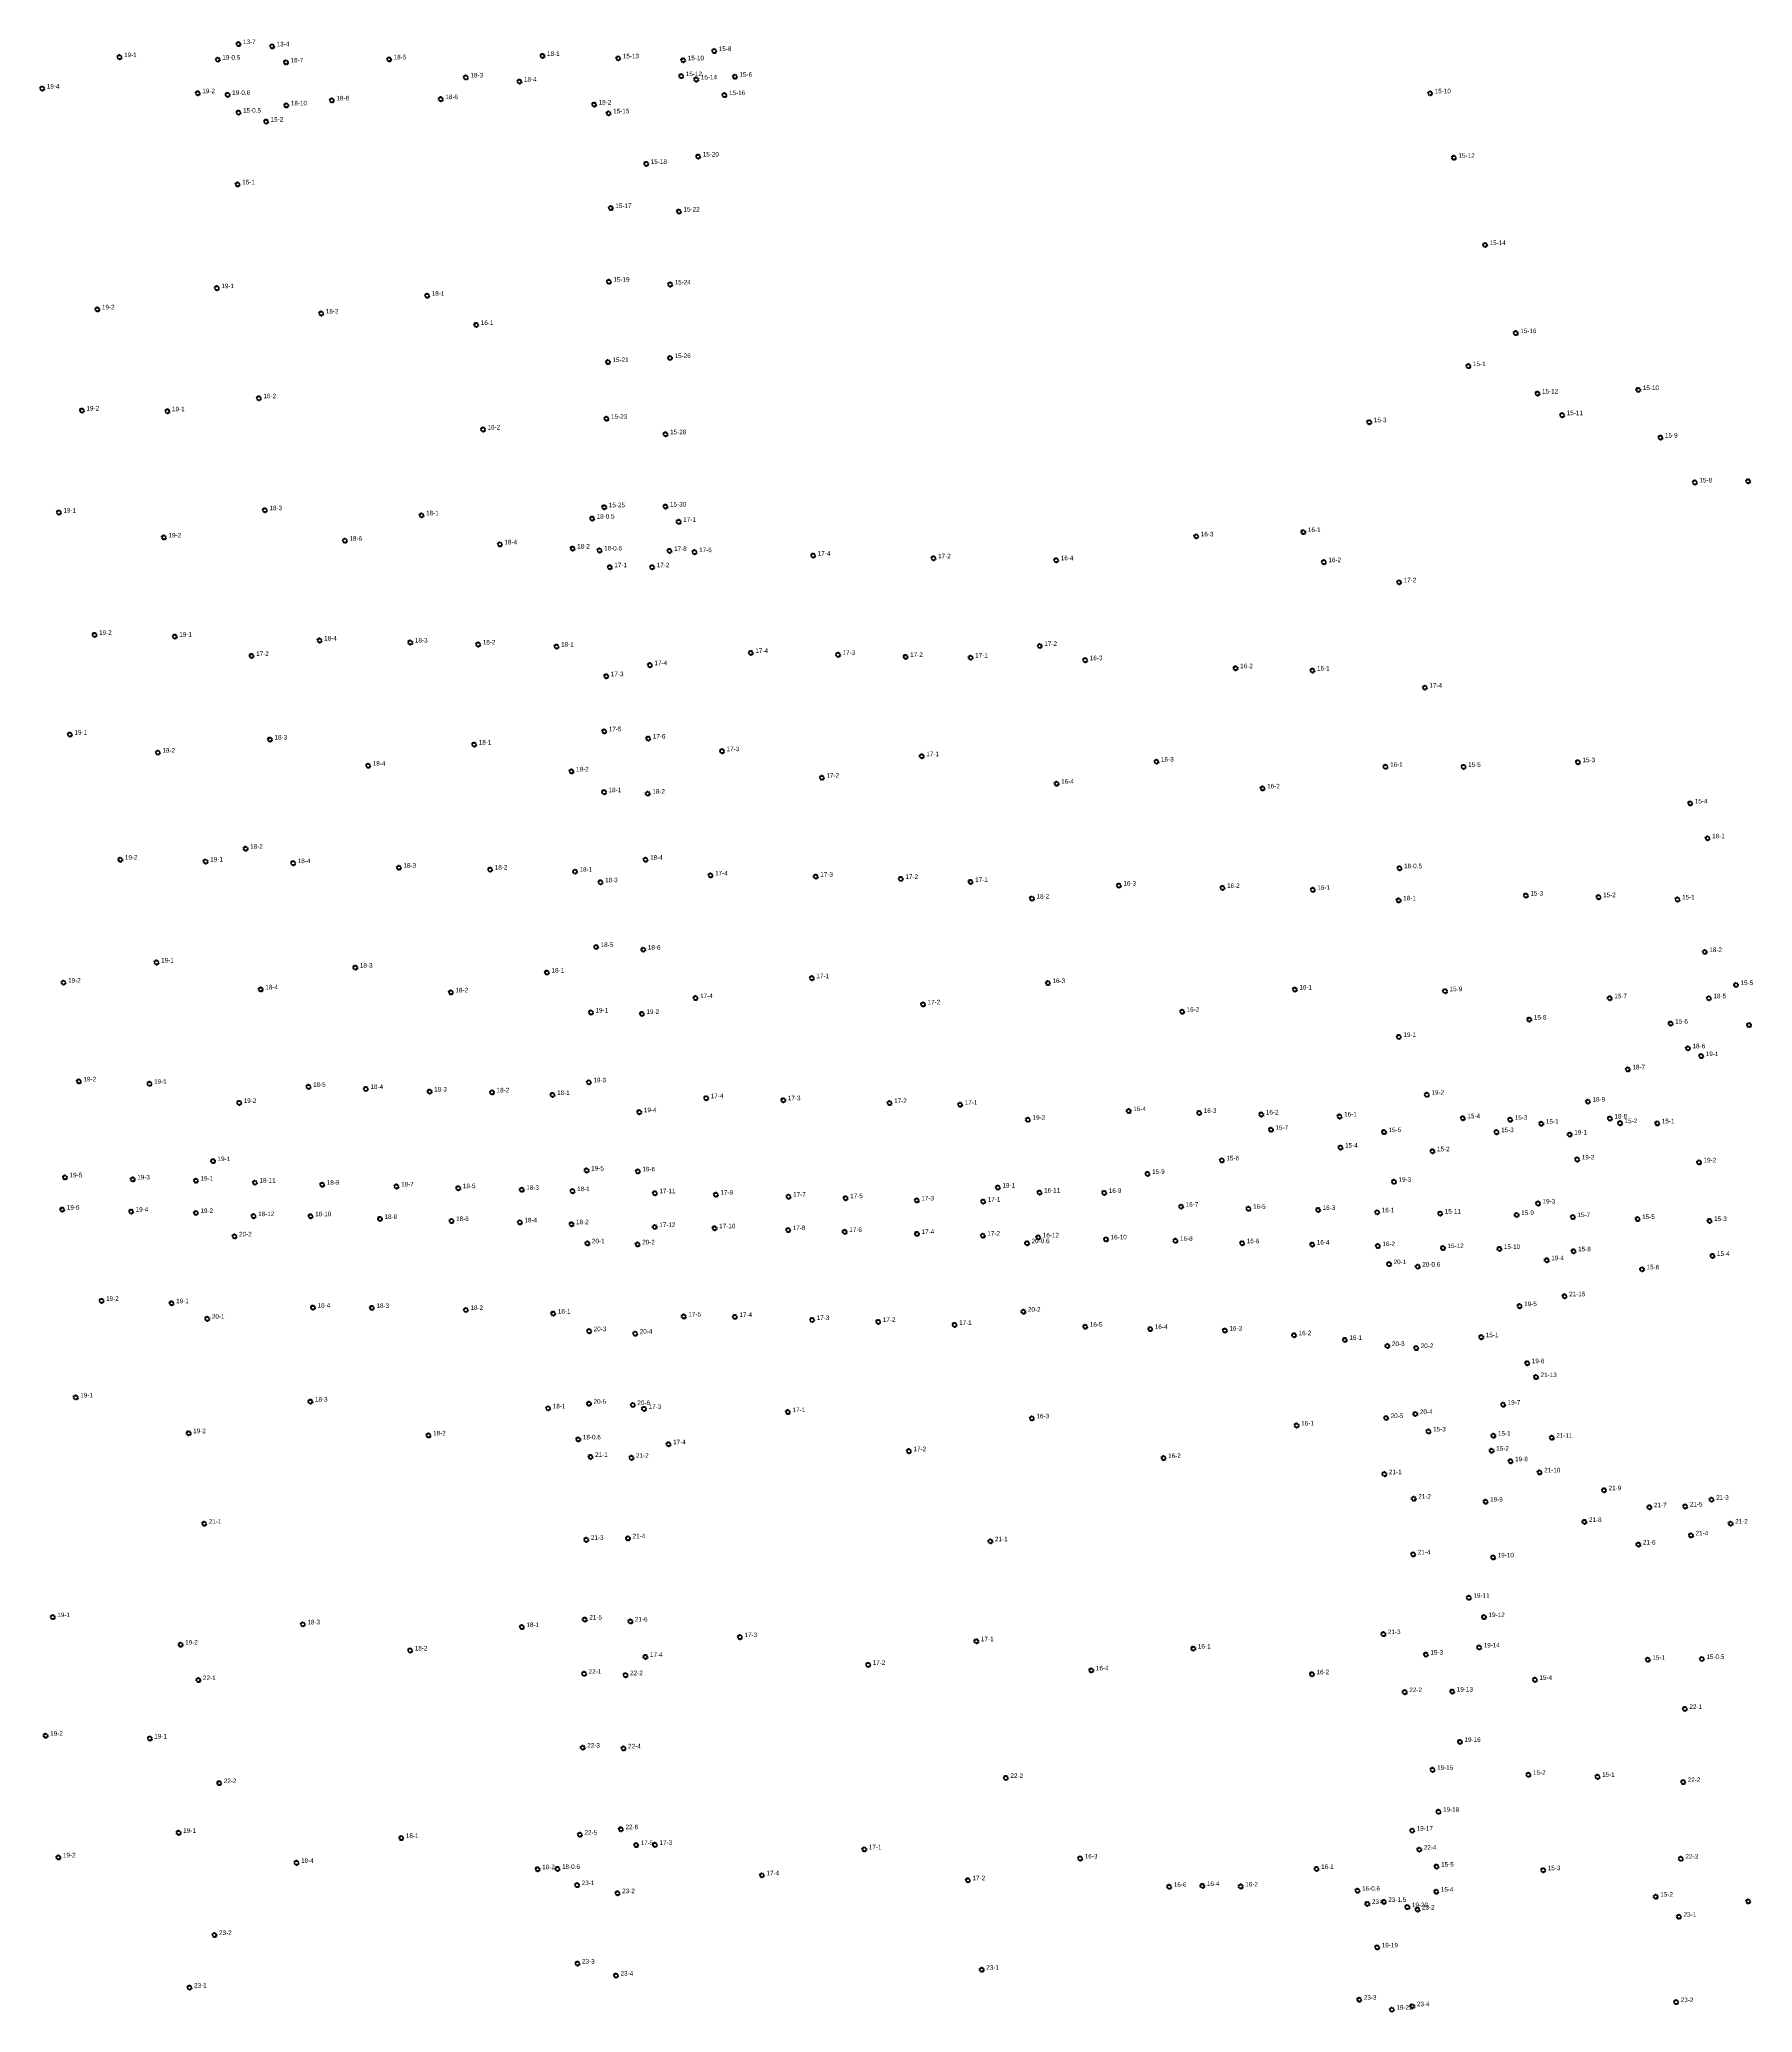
# Model space of a CAD drawing. Header units: inches. Extents: x 486468 to 494393, y 5455952 to 5461583.
# Drawn here: x 489155 to 489904, y 5456909 to 5457772 of the extents above; entities that cross this region are included whole.
import ezdxf

# ---------------------------------------------------------------- set-up
doc = ezdxf.new("R2010")
doc.units = ezdxf.units.IN
doc.header["$MEASUREMENT"] = 0
doc.layers.add('StreetLightingPoles', color=10, linetype='Continuous')

# ---------------------------------------------------------------- blocks, each defined once
blk = doc.blocks.new('Light')
at = {"color": 255}
for p, q in [((-0.71, 0.23), (-1.19, 0.39)), ((-0.44, 0.61), (-0.73, 1.01)), ((0, 0.75), (0, 1.25)), ((0.44, 0.61), (0.73, 1.01)), ((0.71, 0.23), (1.19, 0.39)), ((-0.71, -0.23), (-1.19, -0.39)), ((-0.44, -0.61), (-0.73, -1.01)), ((0, -0.75), (0, -1.25)), ((0.44, -0.61), (0.73, -1.01)), ((0.71, -0.23), (1.19, -0.39))]:
    blk.add_line(p, q, dxfattribs=at)
blk.add_circle((0, 0), 0.75, dxfattribs=at)

msp = doc.modelspace()

# ---------------------------------------------------------------- block references
at = {"layer": 'StreetLightingPoles'}
for p in [(489190.306, 5457764.136), (489233.275, 5457763.043), (489242.302, 5457769.845), (489257.035, 5457768.855), (489308.166, 5457763.162), (489375.213, 5457764.694), (489408.359, 5457763.616), (489436.76, 5457762.77), (489450.273, 5457766.812), (489263.108, 5457761.832), (489341.738, 5457755.257), (489435.909, 5457755.841), (489442.471, 5457754.373), (489459.348, 5457755.586), (489156.522, 5457750.415), (489224.525, 5457748.364), (489237.586, 5457747.646), (489330.747, 5457745.77), (489365.139, 5457753.445), (489454.776, 5457747.536), (489763.266, 5457748.319), (489242.34, 5457739.876), (489263.239, 5457743.047), (489283.158, 5457745.219), (489397.807, 5457743.402), (489404.123, 5457739.568), (489254.4, 5457735.949), (489443.277, 5457720.671), (489773.676, 5457720.138), (489420.589, 5457717.48), (489241.954, 5457708.505), (489405.082, 5457698.17), (489434.885, 5457696.62), (489787.294, 5457681.993), (489232.873, 5457663.128), (489324.805, 5457659.805), (489404.248, 5457665.94), (489431.037, 5457664.733), (489180.639, 5457653.844), (489278.529, 5457652.058), (489346.278, 5457647.042), (489800.682, 5457643.468), (489403.86, 5457630.829), (489430.977, 5457632.587), (489780.008, 5457629.035), (489810.196, 5457617.048), (489854.283, 5457618.614), (489173.891, 5457609.615), (489211.268, 5457609.284), (489251.214, 5457614.972), (489820.999, 5457607.588), (489349.245, 5457601.328), (489403.195, 5457606.017), (489429.011, 5457599.256), (489736.689, 5457604.523), (489863.946, 5457597.805), (489879.013, 5457578.155), (489902.291, 5457578.709), (489163.797, 5457565.02), (489253.868, 5457566.026), (489402.26, 5457567.347), (489428.976, 5457567.634), (489322.383, 5457563.788), (489396.909, 5457562.382), (489434.769, 5457560.956), (489707.851, 5457556.482), (489209.748, 5457554.127), (489288.813, 5457552.701), (489356.578, 5457551.106), (489388.38, 5457549.275), (489400.158, 5457548.425), (489430.756, 5457548.229), (489441.696, 5457547.696), (489661.029, 5457554.623), (489404.638, 5457541.085), (489423.19, 5457541.085), (489493.587, 5457546.193), (489546.156, 5457545.012), (489599.804, 5457544.16), (489716.814, 5457543.315), (489749.717, 5457534.5), (489179.395, 5457511.525), (489214.475, 5457510.766), (489277.797, 5457509.067), (489317.461, 5457508.184), (489347.121, 5457507.32), (489381.378, 5457506.402), (489592.62, 5457506.667), (489248.059, 5457502.317), (489422.201, 5457498.28), (489466.281, 5457503.633), (489504.445, 5457502.809), (489533.979, 5457501.903), (489562.407, 5457501.567), (489612.485, 5457500.463), (489678.262, 5457496.932), (489711.834, 5457495.901), (489403.123, 5457493.448), (489760.994, 5457488.436), (489168.626, 5457467.933), (489256.091, 5457465.759), (489345.369, 5457463.558), (489402.226, 5457469.323), (489421.481, 5457466.166), (489207.065, 5457460.02), (489299.042, 5457454.303), (489453.721, 5457460.677), (489541.012, 5457458.465), (489643.626, 5457456.096), (489743.765, 5457453.841), (489777.88, 5457453.814), (489827.894, 5457455.85), (489387.887, 5457451.819), (489497.349, 5457449.067), (489599.995, 5457446.452), (489690.039, 5457444.384), (489402.129, 5457442.741), (489421.237, 5457442.09), (489877.004, 5457437.822), (489245.466, 5457418.005), (489884.571, 5457422.567), (489190.669, 5457413.218), (489227.987, 5457412.421), (489266.259, 5457411.709), (489312.474, 5457409.714), (489420.27, 5457413.215), (489749.884, 5457409.484), (489352.379, 5457408.875), (489389.455, 5457407.987), (489400.603, 5457403.344), (489448.702, 5457406.341), (489494.684, 5457405.832), (489531.905, 5457404.796), (489562.396, 5457403.503), (489627.214, 5457401.901), (489672.497, 5457400.871), (489589.232, 5457396.238), (489711.972, 5457400.049), (489749.509, 5457395.423), (489805.115, 5457397.548), (489836.913, 5457396.839), (489871.429, 5457395.825), (489398.655, 5457375.041), (489206.515, 5457368.27), (489293.419, 5457366.028), (489419.31, 5457373.894), (489883.33, 5457372.854), (489165.819, 5457359.449), (489377.183, 5457363.842), (489492.956, 5457361.42), (489596.202, 5457359.292), (489896.986, 5457358.436), (489252.041, 5457356.51), (489335.204, 5457355.201), (489442.126, 5457352.706), (489541.601, 5457349.942), (489704.114, 5457356.446), (489769.787, 5457355.72), (489841.787, 5457352.617), (489885.128, 5457352.615), (489396.441, 5457346.407), (489418.687, 5457345.785), (489654.844, 5457346.734), (489806.643, 5457343.299), (489868.429, 5457341.57), (489902.684, 5457340.914), (489749.62, 5457335.716), (489875.992, 5457330.751), (489881.786, 5457327.343), (489172.564, 5457316.264), (489203.435, 5457315.234), (489395.494, 5457315.873), (489849.691, 5457321.536), (489242.617, 5457306.892), (489272.963, 5457313.901), (489297.999, 5457312.98), (489325.901, 5457311.838), (489353.182, 5457311.486), (489379.608, 5457310.362), (489446.805, 5457308.938), (489480.516, 5457308.032), (489526.929, 5457306.813), (489557.8, 5457306.075), (489761.832, 5457310.427), (489832.266, 5457307.432), (489417.555, 5457302.83), (489587.461, 5457299.496), (489631.512, 5457303.295), (489662.324, 5457302.512), (489689.488, 5457301.805), (489723.705, 5457300.944), (489777.542, 5457300.173), (489798.291, 5457299.511), (489811.893, 5457297.772), (489841.861, 5457300.04), (489846.308, 5457298.023), (489862.583, 5457297.936), (489693.699, 5457295.141), (489743.1, 5457294.11), (489792.285, 5457294.077), (489824.294, 5457293.007), (489231.209, 5457281.442), (489672.221, 5457281.755), (489724.098, 5457287.339), (489764.293, 5457285.718), (489827.562, 5457282.144), (489880.828, 5457280.882), (489166.492, 5457274.316), (489196.08, 5457273.417), (489223.723, 5457272.852), (489249.515, 5457272.01), (489278.93, 5457271.096), (489394.541, 5457277.316), (489416.938, 5457276.928), (489639.71, 5457275.836), (489747.474, 5457272.38), (489311.393, 5457270.335), (489338.433, 5457269.581), (489366.148, 5457268.891), (489388.358, 5457268.297), (489424.334, 5457267.372), (489451.029, 5457266.726), (489482.8, 5457265.862), (489507.741, 5457265.206), (489538.85, 5457264.227), (489567.894, 5457263.736), (489574.282, 5457269.84), (489592.507, 5457267.672), (489620.791, 5457267.537), (489810.454, 5457262.9), (489165.297, 5457260.244), (489195.377, 5457259.339), (489223.711, 5457258.744), (489248.923, 5457257.361), (489273.846, 5457257.325), (489304.184, 5457256.159), (489335.457, 5457255.226), (489365.343, 5457254.645), (489387.886, 5457253.834), (489654.418, 5457261.511), (489683.864, 5457260.577), (489714.312, 5457260.09), (489740.127, 5457259.033), (489767.689, 5457258.476), (489801.111, 5457257.866), (489825.688, 5457256.945), (489853.97, 5457256.104), (489885.451, 5457255.263), (489240.583, 5457248.508), (489394.847, 5457245.453), (489424.3, 5457252.615), (489450.484, 5457252.061), (489482.659, 5457251.263), (489507.357, 5457250.484), (489538.945, 5457249.596), (489567.711, 5457248.81), (489587.068, 5457245.522), (489591.96, 5457248.077), (489621.585, 5457247.21), (489651.942, 5457246.583), (489681.094, 5457245.513), (489416.81, 5457245.016), (489711.75, 5457244.928), (489740.404, 5457244.27), (489768.899, 5457243.393), (489793.559, 5457243.024), (489814.25, 5457238.074), (489825.992, 5457242), (489886.686, 5457239.972), (489745.311, 5457236.383), (489757.856, 5457235.285), (489855.912, 5457234.11), (489182.458, 5457220.321), (489213.083, 5457219.275), (489822.05, 5457222.315), (489228.696, 5457212.466), (489274.907, 5457217.383), (489300.658, 5457217.215), (489341.745, 5457216.333), (489379.952, 5457214.751), (489436.979, 5457213.492), (489459.319, 5457213.292), (489493.127, 5457211.973), (489522.028, 5457211.134), (489585.452, 5457215.582), (489802.387, 5457218.005), (489395.626, 5457207.07), (489415.752, 5457205.967), (489555.359, 5457209.819), (489612.522, 5457209.015), (489640.932, 5457208.001), (489673.529, 5457207.343), (489703.793, 5457205.272), (489725.973, 5457203.247), (489785.644, 5457204.441), (489744.585, 5457200.583), (489757.161, 5457199.681), (489805.737, 5457193.038), (489809.55, 5457186.984), (489171.159, 5457178.08), (489273.767, 5457176.259), (489377.733, 5457173.327), (489395.558, 5457175.332), (489414.716, 5457174.781), (489419.623, 5457173.094), (489482.537, 5457171.692), (489589.172, 5457168.936), (489744.038, 5457169.094), (489756.814, 5457170.85), (489795.179, 5457174.921), (489220.557, 5457162.427), (489325.416, 5457161.476), (489390.894, 5457159.746), (489704.934, 5457165.827), (489762.553, 5457163.221), (489790.921, 5457161.367), (489816.461, 5457160.455), (489396.252, 5457152.072), (489414.109, 5457151.691), (489430.33, 5457157.625), (489535.414, 5457154.599), (489646.766, 5457151.598), (489790.174, 5457154.799), (489798.452, 5457150.188), (489743.265, 5457144.543), (489811.144, 5457145.336), (489756.11, 5457133.814), (489839.298, 5457137.499), (489886.305, 5457133.401), (489787.514, 5457132.48), (489859.121, 5457130.056), (489874.815, 5457130.4), (489227.36, 5457122.863), (489394.394, 5457115.83), (489412.614, 5457116.477), (489830.717, 5457123.67), (489877.316, 5457117.75), (489894.647, 5457122.9), (489571.039, 5457115.186), (489755.881, 5457109.447), (489790.818, 5457108.132), (489854.321, 5457113.758), (489780.21, 5457090.484), (489161.137, 5457082.033), (489786.825, 5457082.057), (489270.474, 5457078.885), (489366.217, 5457077.69), (489393.697, 5457080.97), (489413.647, 5457080.139), (489461.533, 5457073.279), (489742.834, 5457074.6), (489217.047, 5457069.981), (489317.386, 5457067.436), (489420.219, 5457064.646), (489564.899, 5457071.483), (489659.761, 5457068.261), (489761.427, 5457065.632), (489784.717, 5457068.767), (489393.438, 5457057.26), (489411.529, 5457056.645), (489517.598, 5457061.156), (489615.165, 5457058.74), (489711.625, 5457057.038), (489858.425, 5457063.392), (489882.049, 5457063.732), (489224.805, 5457054.505), (489752.173, 5457049.228), (489772.946, 5457049.474), (489809.087, 5457054.609), (489874.645, 5457041.89), (489158.03, 5457030.164), (489203.553, 5457028.949), (489392.822, 5457024.957), (489410.666, 5457024.638), (489776.318, 5457027.486), (489764.332, 5457015.267), (489806.26, 5457013.091), (489836.446, 5457012.193), (489233.925, 5457009.458), (489577.807, 5457011.709), (489873.921, 5457009.917), (489766.929, 5456996.919), (489216.182, 5456987.71), (489391.567, 5456986.871), (489409.53, 5456989.272), (489755.427, 5456988.656), (489313.498, 5456985.442), (489416.166, 5456982.355), (489424.39, 5456982.464), (489515.916, 5456980.489), (489758.543, 5456980.35), (489163.598, 5456976.971), (489267.696, 5456974.597), (489373.107, 5456971.805), (489381.784, 5456971.939), (489471.154, 5456969.133), (489610.294, 5456976.498), (489713.619, 5456971.933), (489766.092, 5456972.943), (489812.691, 5456971.372), (489872.876, 5456976.362), (489390.365, 5456964.852), (489408.049, 5456961.296), (489561.209, 5456966.98), (489649.226, 5456964.123), (489663.7, 5456964.509), (489680.464, 5456964.254), (489731.527, 5456962.396), (489765.969, 5456961.973), (489735.831, 5456956.639), (489742.977, 5456957.531), (489753.317, 5456955.229), (489757.726, 5456954.153), (489861.896, 5456959.787), (489902.352, 5456957.725), (489872.05, 5456951.01), (489231.821, 5456943.031), (489740.145, 5456937.618), (489390.529, 5456930.532), (489567.246, 5456927.847), (489220.93, 5456920.03), (489407.353, 5456925.294), (489732.303, 5456914.736), (489746.557, 5456910.39), (489755.502, 5456911.877), (489870.84, 5456913.689)]:
    msp.add_blockref('Light', p, dxfattribs=at)

# ---------------------------------------------------------------- texts
for s, p in [('19-1', (489192.306, 5457764.136)), ('19-0.5', (489235.275, 5457763.043)), ('13-7', (489244.302, 5457769.845)), ('13-4', (489259.035, 5457768.855)), ('18-5', (489310.166, 5457763.162)), ('18-1', (489377.213, 5457764.694)), ('15-13', (489410.359, 5457763.616)), ('15-10', (489438.76, 5457762.77)), ('15-8', (489452.273, 5457766.812)), ('18-7', (489265.108, 5457761.832)), ('18-3', (489343.738, 5457755.257)), ('18-4', (489367.139, 5457753.445)), ('15-12', (489437.909, 5457755.841)), ('15-14', (489444.471, 5457754.373)), ('15-6', (489461.348, 5457755.586)), ('19-4', (489158.522, 5457750.415)), ('19-2', (489226.525, 5457748.364)), ('19-0.6', (489239.586, 5457747.646)), ('18-8', (489285.158, 5457745.219)), ('18-6', (489332.747, 5457745.77)), ('15-16', (489456.776, 5457747.536)), ('15-10', (489765.266, 5457748.319)), ('15-0.5', (489244.34, 5457739.876)), ('18-10', (489265.239, 5457743.047)), ('18-2', (489399.807, 5457743.402)), ('15-15', (489406.123, 5457739.568)), ('15-2', (489256.4, 5457735.949)), ('15-20', (489445.277, 5457720.671)), ('15-12', (489775.676, 5457720.138)), ('15-18', (489422.589, 5457717.48)), ('15-1', (489243.954, 5457708.505)), ('15-17', (489407.082, 5457698.17)), ('15-22', (489436.885, 5457696.62)), ('15-14', (489789.294, 5457681.993)), ('19-1', (489234.873, 5457663.128)), ('18-1', (489326.805, 5457659.805)), ('15-19', (489406.248, 5457665.94)), ('15-24', (489433.037, 5457664.733)), ('19-2', (489182.639, 5457653.844)), ('18-2', (489280.529, 5457652.058)), ('16-1', (489348.278, 5457647.042)), ('15-16', (489802.682, 5457643.468)), ('15-26', (489432.977, 5457632.587)), ('15-21', (489405.86, 5457630.829)), ('15-1', (489782.008, 5457629.035)), ('15-12', (489812.196, 5457617.048)), ('15-10', (489856.283, 5457618.614)), ('19-2', (489175.891, 5457609.615)), ('19-1', (489213.268, 5457609.284)), ('16-2', (489253.214, 5457614.972)), ('15-11', (489822.999, 5457607.588)), ('16-2', (489351.245, 5457601.328)), ('15-23', (489405.195, 5457606.017)), ('15-28', (489431.011, 5457599.256)), ('15-3', (489738.689, 5457604.523)), ('15-9', (489865.946, 5457597.805)), ('15-8', (489881.013, 5457578.155)), ('19-1', (489165.797, 5457565.02)), ('18-3', (489255.868, 5457566.026)), ('18-1', (489324.383, 5457563.788)), ('15-25', (489404.26, 5457567.347)), ('15-30', (489430.976, 5457567.634)), ('18-0.5', (489398.909, 5457562.382)), ('17-1', (489436.769, 5457560.956)), ('16-1', (489709.851, 5457556.482)), ('19-2', (489211.748, 5457554.127)), ('18-6', (489290.813, 5457552.701)), ('18-4', (489358.578, 5457551.106)), ('18-2', (489390.38, 5457549.275)), ('18-0.6', (489402.158, 5457548.425)), ('17-8', (489432.756, 5457548.229)), ('17-6', (489443.696, 5457547.696)), ('16-3', (489663.029, 5457554.623)), ('17-1', (489406.638, 5457541.085)), ('17-2', (489425.19, 5457541.085)), ('17-4', (489495.587, 5457546.193)), ('17-2', (489548.156, 5457545.012)), ('16-4', (489601.804, 5457544.16)), ('16-2', (489718.814, 5457543.315)), ('17-2', (489751.717, 5457534.5)), ('19-2', (489181.395, 5457511.525)), ('19-1', (489216.475, 5457510.766)), ('18-4', (489279.797, 5457509.067)), ('18-3', (489319.461, 5457508.184)), ('18-2', (489349.121, 5457507.32)), ('18-1', (489383.378, 5457506.402)), ('17-4', (489468.281, 5457503.633)), ('17-2', (489594.62, 5457506.667)), ('17-2', (489250.059, 5457502.317)), ('17-4', (489424.201, 5457498.28)), ('17-3', (489506.445, 5457502.809)), ('17-2', (489535.979, 5457501.903)), ('17-1', (489564.407, 5457501.567)), ('16-3', (489614.485, 5457500.463)), ('16-2', (489680.262, 5457496.932)), ('16-1', (489713.834, 5457495.901)), ('17-3', (489405.123, 5457493.448)), ('17-4', (489762.994, 5457488.436)), ('17-5', (489404.226, 5457469.323)), ('19-1', (489170.626, 5457467.933)), ('19-2', (489209.065, 5457460.02)), ('18-3', (489258.091, 5457465.759)), ('18-1', (489347.369, 5457463.558)), ('17-6', (489423.481, 5457466.166)), ('17-3', (489455.721, 5457460.677)), ('18-4', (489301.042, 5457454.303)), ('18-2', (489389.887, 5457451.819)), ('17-1', (489543.012, 5457458.465)), ('16-3', (489645.626, 5457456.096)), ('16-1', (489745.765, 5457453.841)), ('15-5', (489779.88, 5457453.814)), ('15-3', (489829.894, 5457455.85)), ('18-1', (489404.129, 5457442.741)), ('17-2', (489499.349, 5457449.067)), ('16-4', (489601.995, 5457446.452)), ('16-2', (489692.039, 5457444.384)), ('18-2', (489423.237, 5457442.09)), ('15-4', (489879.004, 5457437.822)), ('18-2', (489247.466, 5457418.005)), ('18-1', (489886.571, 5457422.567)), ('19-2', (489192.669, 5457413.218)), ('19-1', (489229.987, 5457412.421)), ('18-4', (489268.259, 5457411.709)), ('18-3', (489314.474, 5457409.714)), ('18-2', (489354.379, 5457408.875)), ('18-4', (489422.27, 5457413.215)), ('18-0.5', (489751.884, 5457409.484)), ('18-1', (489391.455, 5457407.987)), ('18-3', (489402.603, 5457403.344)), ('17-4', (489450.702, 5457406.341)), ('17-3', (489496.684, 5457405.832)), ('17-2', (489533.905, 5457404.796)), ('17-1', (489564.396, 5457403.503)), ('16-3', (489629.214, 5457401.901)), ('16-2', (489674.497, 5457400.871)), ('16-1', (489713.972, 5457400.049)), ('18-2', (489591.232, 5457396.238)), ('18-1', (489751.509, 5457395.423)), ('15-3', (489807.115, 5457397.548)), ('15-2', (489838.913, 5457396.839)), ('15-1', (489873.429, 5457395.825)), ('18-5', (489400.655, 5457375.041)), ('18-6', (489421.31, 5457373.894)), ('19-1', (489208.515, 5457368.27)), ('18-3', (489295.419, 5457366.028)), ('18-2', (489885.33, 5457372.854)), ('19-2', (489167.819, 5457359.449)), ('18-4', (489254.041, 5457356.51)), ('18-1', (489379.183, 5457363.842)), ('17-1', (489494.956, 5457361.42)), ('16-3', (489598.202, 5457359.292)), ('16-1', (489706.114, 5457356.446)), ('15-5', (489898.986, 5457358.436)), ('18-2', (489337.204, 5457355.201)), ('17-4', (489444.126, 5457352.706)), ('17-2', (489543.601, 5457349.942)), ('15-9', (489771.787, 5457355.72)), ('15-7', (489843.787, 5457352.617)), ('18-5', (489887.128, 5457352.615)), ('19-1', (489398.441, 5457346.407)), ('19-2', (489420.687, 5457345.785)), ('16-2', (489656.844, 5457346.734)), ('15-8', (489808.643, 5457343.299)), ('15-6', (489870.429, 5457341.57)), ('19-1', (489751.62, 5457335.716)), ('18-6', (489877.992, 5457330.751)), ('19-1', (489883.786, 5457327.343)), ('19-2', (489174.564, 5457316.264)), ('19-1', (489205.435, 5457315.234)), ('18-5', (489274.963, 5457313.901)), ('19-3', (489397.494, 5457315.873)), ('18-7', (489851.691, 5457321.536)), ('19-2', (489244.617, 5457306.892)), ('18-4', (489299.999, 5457312.98)), ('18-3', (489327.901, 5457311.838)), ('18-2', (489355.182, 5457311.486)), ('18-1', (489381.608, 5457310.362)), ('17-4', (489448.805, 5457308.938)), ('17-3', (489482.516, 5457308.032)), ('17-2', (489528.929, 5457306.813)), ('17-1', (489559.8, 5457306.075)), ('19-2', (489763.832, 5457310.427)), ('18-9', (489834.266, 5457307.432)), ('19-4', (489419.555, 5457302.83)), ('19-2', (489589.461, 5457299.496)), ('16-4', (489633.512, 5457303.295)), ('16-3', (489664.324, 5457302.512)), ('16-2', (489691.488, 5457301.805)), ('16-1', (489725.705, 5457300.944)), ('15-4', (489779.542, 5457300.173)), ('15-3', (489800.291, 5457299.511)), ('15-1', (489813.893, 5457297.772)), ('18-8', (489843.861, 5457300.04)), ('15-2', (489848.308, 5457298.023)), ('15-1', (489864.583, 5457297.936)), ('15-7', (489695.699, 5457295.141)), ('15-5', (489745.1, 5457294.11)), ('15-3', (489794.285, 5457294.077)), ('19-1', (489826.294, 5457293.007)), ('19-1', (489233.209, 5457281.442)), ('15-6', (489674.221, 5457281.755)), ('15-4', (489726.098, 5457287.339)), ('15-2', (489766.293, 5457285.718)), ('19-2', (489829.562, 5457282.144)), ('19-2', (489882.828, 5457280.882)), ('19-5', (489168.492, 5457274.316)), ('19-3', (489198.08, 5457273.417)), ('19-1', (489225.723, 5457272.852)), ('18-11', (489251.515, 5457272.01)), ('18-9', (489280.93, 5457271.096)), ('18-7', (489313.393, 5457270.335)), ('19-5', (489396.541, 5457277.316)), ('19-6', (489418.938, 5457276.928)), ('15-9', (489641.71, 5457275.836)), ('19-3', (489749.474, 5457272.38)), ('18-5', (489340.433, 5457269.581)), ('18-3', (489368.148, 5457268.891)), ('18-1', (489390.358, 5457268.297)), ('17-11', (489426.334, 5457267.372)), ('17-9', (489453.029, 5457266.726)), ('17-7', (489484.8, 5457265.862)), ('17-5', (489509.741, 5457265.206)), ('17-3', (489540.85, 5457264.227)), ('17-1', (489569.894, 5457263.736)), ('19-1', (489576.282, 5457269.84)), ('16-11', (489594.507, 5457267.672)), ('16-9', (489622.791, 5457267.537)), ('16-7', (489656.418, 5457261.511)), ('19-3', (489812.454, 5457262.9)), ('19-6', (489167.297, 5457260.244)), ('19-4', (489197.377, 5457259.339)), ('19-2', (489225.711, 5457258.744)), ('18-12', (489250.923, 5457257.361)), ('18-10', (489275.846, 5457257.325)), ('18-8', (489306.184, 5457256.159)), ('18-6', (489337.457, 5457255.226)), ('18-4', (489367.343, 5457254.645)), ('18-2', (489389.886, 5457253.834)), ('16-5', (489685.864, 5457260.577)), ('16-3', (489716.312, 5457260.09)), ('16-1', (489742.127, 5457259.033)), ('15-11', (489769.689, 5457258.476)), ('15-9', (489803.111, 5457257.866)), ('15-7', (489827.688, 5457256.945)), ('15-5', (489855.97, 5457256.104)), ('15-3', (489887.451, 5457255.263)), ('20-2', (489242.583, 5457248.508)), ('20-1', (489396.847, 5457245.453)), ('20-2', (489418.81, 5457245.016)), ('17-12', (489426.3, 5457252.615)), ('17-10', (489452.484, 5457252.061)), ('17-8', (489484.659, 5457251.263)), ('17-6', (489509.357, 5457250.484)), ('17-4', (489540.945, 5457249.596)), ('17-2', (489569.711, 5457248.81)), ('20-0.6', (489589.068, 5457245.522)), ('16-12', (489593.96, 5457248.077)), ('16-10', (489623.585, 5457247.21)), ('16-8', (489653.942, 5457246.583)), ('16-6', (489683.094, 5457245.513)), ('16-4', (489713.75, 5457244.928)), ('16-2', (489742.404, 5457244.27)), ('20-1', (489747.311, 5457236.383)), ('15-12', (489770.899, 5457243.393)), ('15-10', (489795.559, 5457243.024)), ('19-4', (489816.25, 5457238.074)), ('15-8', (489827.992, 5457242)), ('15-4', (489888.686, 5457239.972)), ('20-0.6', (489759.856, 5457235.285)), ('15-6', (489857.912, 5457234.11)), ('19-2', (489184.458, 5457220.321)), ('19-1', (489215.083, 5457219.275)), ('21-15', (489824.05, 5457222.315)), ('20-1', (489230.696, 5457212.466)), ('18-4', (489276.907, 5457217.383)), ('18-3', (489302.658, 5457217.215)), ('18-2', (489343.745, 5457216.333)), ('18-1', (489381.952, 5457214.751)), ('17-5', (489438.979, 5457213.492)), ('17-4', (489461.319, 5457213.292)), ('17-3', (489495.127, 5457211.973)), ('17-2', (489524.028, 5457211.134)), ('17-1', (489557.359, 5457209.819)), ('20-2', (489587.452, 5457215.582)), ('19-5', (489804.387, 5457218.005)), ('20-3', (489397.626, 5457207.07)), ('20-4', (489417.752, 5457205.967)), ('16-5', (489614.522, 5457209.015)), ('16-4', (489642.932, 5457208.001)), ('16-3', (489675.529, 5457207.343)), ('16-2', (489705.793, 5457205.272)), ('16-1', (489727.973, 5457203.247)), ('15-1', (489787.644, 5457204.441)), ('20-3', (489746.585, 5457200.583)), ('20-2', (489759.161, 5457199.681)), ('19-6', (489807.737, 5457193.038)), ('21-13', (489811.55, 5457186.984)), ('19-1', (489173.159, 5457178.08)), ('18-3', (489275.767, 5457176.259)), ('20-5', (489397.558, 5457175.332)), ('18-1', (489379.733, 5457173.327)), ('20-6', (489416.716, 5457174.781)), ('17-3', (489421.623, 5457173.094)), ('17-1', (489484.537, 5457171.692)), ('16-3', (489591.172, 5457168.936)), ('20-5', (489746.038, 5457169.094)), ('20-4', (489758.814, 5457170.85)), ('19-7', (489797.179, 5457174.921)), ('19-2', (489222.557, 5457162.427)), ('18-2', (489327.416, 5457161.476)), ('18-0.6', (489392.894, 5457159.746)), ('16-1', (489706.934, 5457165.827)), ('15-3', (489764.553, 5457163.221)), ('15-1', (489792.921, 5457161.367)), ('21-11', (489818.461, 5457160.455)), ('21-1', (489398.252, 5457152.072)), ('21-2', (489416.109, 5457151.691)), ('17-4', (489432.33, 5457157.625)), ('17-2', (489537.414, 5457154.599)), ('16-2', (489648.766, 5457151.598)), ('15-2', (489792.174, 5457154.799)), ('19-8', (489800.452, 5457150.188)), ('21-1', (489745.265, 5457144.543)), ('21-10', (489813.144, 5457145.336)), ('21-2', (489758.11, 5457133.814)), ('19-9', (489789.514, 5457132.48)), ('21-9', (489841.298, 5457137.499)), ('21-3', (489888.305, 5457133.401)), ('21-8', (489832.717, 5457123.67)), ('21-7', (489861.121, 5457130.056)), ('21-5', (489876.815, 5457130.4)), ('21-1', (489229.36, 5457122.863)), ('21-3', (489396.394, 5457115.83)), ('21-4', (489414.614, 5457116.477)), ('21-1', (489573.039, 5457115.186)), ('21-4', (489879.316, 5457117.75)), ('21-2', (489896.647, 5457122.9)), ('21-4', (489757.881, 5457109.447)), ('19-10', (489792.818, 5457108.132)), ('21-6', (489856.321, 5457113.758)), ('19-11', (489782.21, 5457090.484)), ('19-1', (489163.137, 5457082.033)), ('21-5', (489395.697, 5457080.97)), ('19-12', (489788.825, 5457082.057)), ('18-3', (489272.474, 5457078.885)), ('18-1', (489368.217, 5457077.69)), ('21-6', (489415.647, 5457080.139)), ('17-3', (489463.533, 5457073.279)), ('21-3', (489744.834, 5457074.6)), ('19-2', (489219.047, 5457069.981)), ('18-2', (489319.386, 5457067.436)), ('17-4', (489422.219, 5457064.646)), ('17-1', (489566.899, 5457071.483)), ('16-1', (489661.761, 5457068.261)), ('15-3', (489763.427, 5457065.632)), ('19-14', (489786.717, 5457068.767)), ('15-1', (489860.425, 5457063.392)), ('15-0.5', (489884.049, 5457063.732)), ('22-1', (489226.805, 5457054.505)), ('22-1', (489395.438, 5457057.26)), ('22-2', (489413.529, 5457056.645)), ('17-2', (489519.598, 5457061.156)), ('16-4', (489617.165, 5457058.74)), ('16-2', (489713.625, 5457057.038)), ('15-4', (489811.087, 5457054.609)), ('22-2', (489754.173, 5457049.228)), ('19-13', (489774.946, 5457049.474)), ('22-1', (489876.645, 5457041.89)), ('19-2', (489160.03, 5457030.164)), ('19-1', (489205.553, 5457028.949)), ('22-3', (489394.822, 5457024.957)), ('22-4', (489412.666, 5457024.638)), ('19-16', (489778.318, 5457027.486)), ('22-2', (489579.807, 5457011.709)), ('19-15', (489766.332, 5457015.267)), ('15-2', (489808.26, 5457013.091)), ('15-1', (489838.446, 5457012.193)), ('22-2', (489235.925, 5457009.458)), ('22-2', (489875.921, 5457009.917)), ('19-18', (489768.929, 5456996.919)), ('19-1', (489218.182, 5456987.71)), ('18-1', (489315.498, 5456985.442)), ('22-5', (489393.567, 5456986.871)), ('22-6', (489411.53, 5456989.272)), ('19-17', (489757.427, 5456988.656)), ('19-2', (489165.598, 5456976.971)), ('17-5', (489418.166, 5456982.355)), ('17-3', (489426.39, 5456982.464)), ('17-1', (489517.916, 5456980.489)), ('22-4', (489760.543, 5456980.35)), ('18-4', (489269.696, 5456974.597)), ('18-2', (489375.107, 5456971.805)), ('18-0.6', (489383.784, 5456971.939)), ('17-4', (489473.154, 5456969.133)), ('16-3', (489612.294, 5456976.498)), ('16-1', (489715.619, 5456971.933)), ('15-5', (489768.092, 5456972.943)), ('15-3', (489814.691, 5456971.372)), ('22-3', (489874.876, 5456976.362)), ('23-1', (489392.365, 5456964.852)), ('23-2', (489410.049, 5456961.296)), ('17-2', (489563.209, 5456966.98)), ('16-6', (489651.226, 5456964.123)), ('16-4', (489665.7, 5456964.509)), ('16-2', (489682.464, 5456964.254)), ('16-0.6', (489733.527, 5456962.396)), ('15-4', (489767.969, 5456961.973)), ('15-2', (489863.896, 5456959.787)), ('23-1', (489737.831, 5456956.639)), ('23-1.5', (489744.977, 5456957.531)), ('19-20', (489755.317, 5456955.229)), ('23-2', (489759.726, 5456954.153)), ('23-1', (489874.05, 5456951.01)), ('23-2', (489233.821, 5456943.031)), ('19-19', (489742.145, 5456937.618)), ('23-3', (489392.529, 5456930.532)), ('23-4', (489409.353, 5456925.294)), ('23-1', (489569.246, 5456927.847)), ('23-1', (489222.93, 5456920.03)), ('23-3', (489734.303, 5456914.736)), ('19-22', (489748.557, 5456910.39)), ('23-4', (489757.502, 5456911.877)), ('23-2', (489872.84, 5456913.689))]:
    msp.add_text(s, height=2, dxfattribs=at).set_placement(p)

doc.saveas('drawing.dxf')
